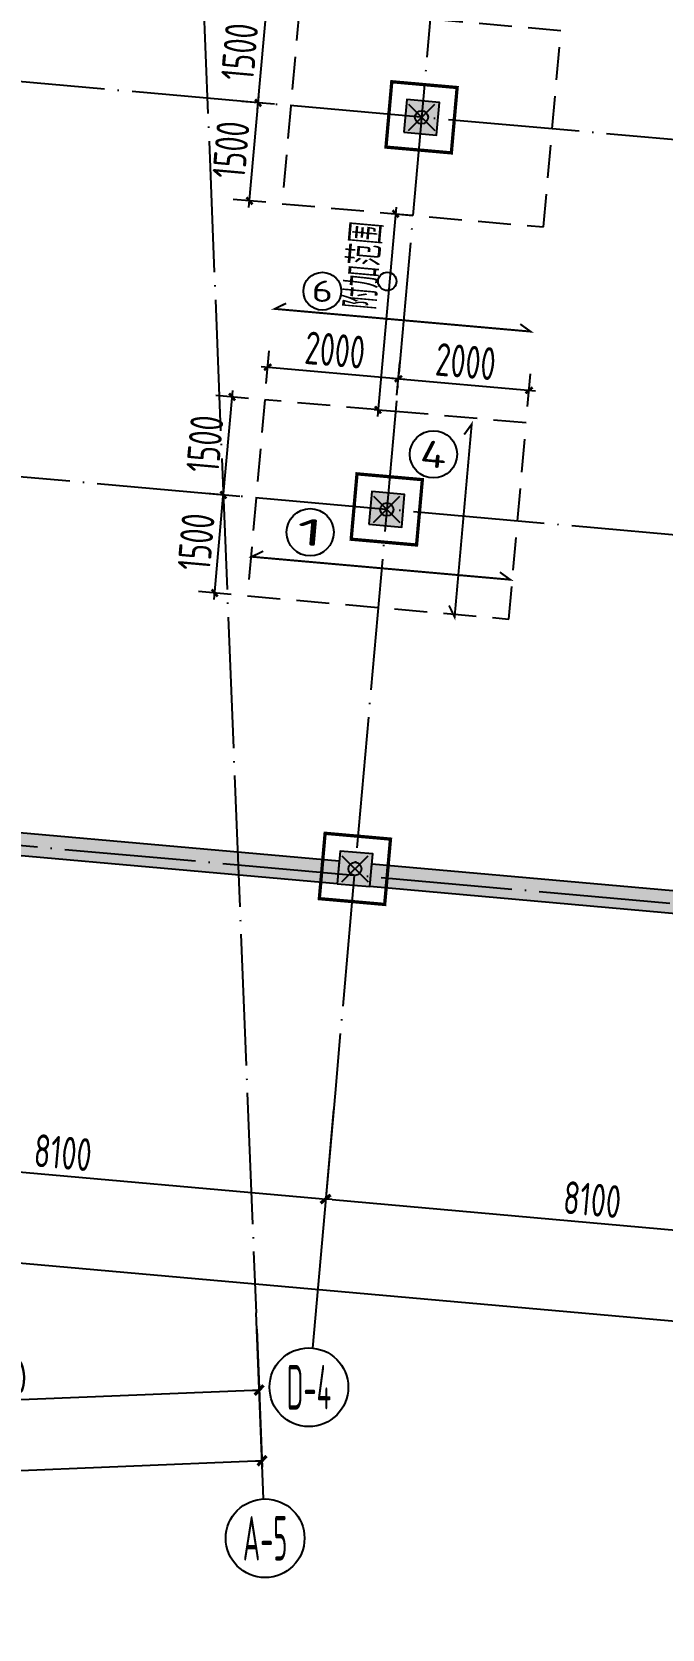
# Model space of a CAD drawing. Extents: x -57409 to 252654, y -8259 to 229119.
# Drawn here: x 60466 to 70070, y 24007 to 48350 of the extents above; entities that cross this region are included whole.
import ezdxf
from ezdxf.enums import TextEntityAlignment as Align

# ---------------------------------------------------------------- set-up
doc = ezdxf.new("R2010")
doc.units = 0
doc.header["$LTSCALE"] = 100
doc.header["$PDMODE"] = 35
doc.header["$PDSIZE"] = 200
doc.linetypes.add('DASHED', pattern=[0.75, 0.5, -0.25])
doc.linetypes.add('DOTE', pattern=[2.42, 2, -0.2, 0.02, -0.2])
doc.layers.get('0').update_dxf_attribs({"linetype": 'CONTINUOUS'})
doc.layers.get('Defpoints').update_dxf_attribs({"linetype": 'CONTINUOUS'})
for name, color, linetype in [('B-TEXT', 3, 'CONTINUOUS'), ('codim', 7, 'CONTINUOUS'), ('COLU', 7, 'CONTINUOUS'), ('CT', 2, 'CONTINUOUS'), ('dote', 253, 'DOTE'), ('h填实-柱墙', 254, 'CONTINUOUS'), ('WALL', 3, 'CONTINUOUS'), ('Z-AXIS', 3, 'CONTINUOUS'), ('Z-TEXT', 2, 'CONTINUOUS'), ('z柱下板带', 140, 'CONTINUOUS'), ('z柱下板带1', 60, 'CONTINUOUS'), ('板底钢筋', 24, 'CONTINUOUS')]:
    doc.layers.add(name, color=color, linetype=linetype)
doc.layers.add('重心计算', color=7, linetype='CONTINUOUS', plot=False)
doc.styles.add('_TCH_AXIS', font='tssdeng.shx', dxfattribs={"width": 0.7, "bigfont": 'tssdchn.shx'})
doc.styles.add('COMPLEX', font='tssdeng.shx', dxfattribs={"width": 0.7, "bigfont": 'tssdchn.shx'})
doc.styles.add('Jgcad-DIM', font='tssdeng.shx', dxfattribs={"width": 0.7, "bigfont": 'tssdchn.shx'})
doc.styles.add('TSSD_Dimension', font='tssdeng.shx', dxfattribs={"width": 0.7})
doc.dimstyles.new('TSSD_100_100$0', dxfattribs={"dimtxt": 300, "dimasz": 100, "dimexe": 100, "dimexo": 250, "dimgap": 100, "dimtad": 1, "dimdec": 0, "dimzin": 0, "dimdsep": 46, "dimtxsty": 'TSSD_Dimension', "dimblk": '_tsdbk', "dimblk1": '_tsdbk', "dimblk2": '_tsdbk', "dimsah": 1, "dimcen": 0, "dimdle": 100, "dimclrt": 7, "dimadec": 0, "dimazin": 0, "dimtfac": 1, "dimtdec": 0, "dimtix": 1, "dimtmove": 2, "dimatfit": 3, "dimldrblk": '_tsdbk', "dimfxl": 1, "dimtolj": 1, "dimtzin": 0, "dimarcsym": 0})

# ---------------------------------------------------------------- blocks, each defined once
blk = doc.blocks.new('_tsdbk')
blk.add_line((-1, 0), (0, 0))
at = {"const_width": 0.5}
blk.add_lwpolyline([(-0.7, -0.7), (0.7, 0.7)], dxfattribs=at)
blk = doc.blocks.new('*D14')
at = {"layer": 'Defpoints', "color": 0}
for p in [(48949, 33607), (214449, 18928), (214184, 15937)]:
    blk.add_point(p, dxfattribs=at)
at = {"layer": 'Z-AXIS', "color": 0, "lineweight": -2}
for p, q in [((48927, 33358), (48675, 30516)), ((48783, 30606), (214084, 15946)), ((214427, 18679), (214175, 15837))]:
    blk.add_line(p, q, dxfattribs=at)
at = {"layer": 'Z-AXIS', "color": 0, "lineweight": -2, "xscale": 100, "yscale": 100, "zscale": 100}
for p, rotation in [((48684, 30615), 174.9316457825303), ((214184, 15937), 354.9316457825303)]:
    blk.add_blockref('_tsdbk', p, dxfattribs=dict(at, rotation=rotation))
at = {"layer": 'Z-AXIS', "color": 7, "insert": (131465, 23625), "char_height": 500, "attachment_point": 5, "rotation": 354.9316, "style": 'TSSD_Dimension'}
blk.add_mtext('\\A1;166150', dxfattribs=at)
blk = doc.blocks.new('*D15')
at = {"layer": 'Defpoints', "color": 0}
for p in [(65086, 32176), (73154, 31460), (73011, 29846)]:
    blk.add_point(p, dxfattribs=at)
at = {"layer": 'Z-AXIS', "color": 0, "lineweight": -2}
for p, q in [((65063, 31927), (64934, 30462)), ((73132, 31211), (73002, 29746)), ((65042, 30552), (72911, 29854))]:
    blk.add_line(p, q, dxfattribs=at)
at = {"layer": 'Z-AXIS', "color": 0, "lineweight": -2, "xscale": 100, "yscale": 100, "zscale": 100}
for p, rotation in [((64942, 30561), 174.9316457825303), ((73011, 29846), 354.9316457825303)]:
    blk.add_blockref('_tsdbk', p, dxfattribs=dict(at, rotation=rotation))
at = {"layer": 'Z-AXIS', "color": 7, "insert": (69007, 30552), "char_height": 500, "attachment_point": 5, "rotation": 354.9316, "style": 'TSSD_Dimension'}
blk.add_mtext('\\A1;8100', dxfattribs=at)
blk = doc.blocks.new('*D18')
at = {"layer": 'Defpoints', "color": 0}
for p in [(57017, 32891), (65086, 32176), (64942, 30561)]:
    blk.add_point(p, dxfattribs=at)
at = {"layer": 'Z-AXIS', "color": 0, "lineweight": -2}
for p, q in [((56995, 32642), (56865, 31177)), ((65063, 31927), (64934, 30462)), ((56974, 31268), (64843, 30570))]:
    blk.add_line(p, q, dxfattribs=at)
at = {"layer": 'Z-AXIS', "color": 0, "lineweight": -2, "xscale": 100, "yscale": 100, "zscale": 100}
for p, rotation in [((56874, 31277), 174.9316457825303), ((64942, 30561), 354.9316457825303)]:
    blk.add_blockref('_tsdbk', p, dxfattribs=dict(at, rotation=rotation))
at = {"layer": 'Z-AXIS', "color": 7, "insert": (60939, 31268), "char_height": 500, "attachment_point": 5, "rotation": 354.9316, "style": 'TSSD_Dimension'}
blk.add_mtext('\\A1;8100', dxfattribs=at)
blk = doc.blocks.new('_AXISO')
blk.add_circle((0, 0), 0.5)
at = {"layer": 'B-TEXT', "style": 'COMPLEX', "width": 1.450893}
blk.add_attdef('A', text='', height=0.56, dxfattribs=at).set_placement((0.249375, -0.28), (0.749375, -0.28), align=Align.FIT)
blk = doc.blocks.new('*D117')
at = {"layer": 'Defpoints', "color": 0}
for p in [(63882, 28825), (55889, 28504), (63929, 27650)]:
    blk.add_point(p, dxfattribs=at)
at = {"layer": 'Z-AXIS', "color": 0, "lineweight": -2}
for p, q in [((63892, 28576), (63933, 27550)), ((55899, 28255), (55940, 27229)), ((56036, 27333), (63830, 27646))]:
    blk.add_line(p, q, dxfattribs=at)
at = {"layer": 'Z-AXIS', "color": 0, "lineweight": -2, "xscale": 100, "yscale": 100, "zscale": 100}
for p, rotation in [((63929, 27650), 2.298772996998719), ((55936, 27329), 182.2987729969987)]:
    blk.add_blockref('_tsdbk', p, dxfattribs=dict(at, rotation=rotation))
at = {"layer": 'Z-AXIS', "color": 7, "insert": (59919, 27839), "char_height": 500, "attachment_point": 5, "rotation": 2.2988, "style": 'TSSD_Dimension'}
blk.add_mtext('\\A1;8000', dxfattribs=at)
blk = doc.blocks.new('*D118')
at = {"layer": 'Defpoints', "color": 0}
for p in [(63882, 28825), (39152, 27833), (63973, 26573)]:
    blk.add_point(p, dxfattribs=at)
at = {"layer": 'Z-AXIS', "color": 0, "lineweight": -2}
for p, q in [((63892, 28576), (63977, 26473)), ((39162, 27583), (39247, 25480)), ((39343, 25584), (63873, 26569))]:
    blk.add_line(p, q, dxfattribs=at)
at = {"layer": 'Z-AXIS', "color": 0, "lineweight": -2, "xscale": 100, "yscale": 100, "zscale": 100}
for p, rotation in [((63973, 26573), 2.298772996998719), ((39243, 25580), 182.2987729969987)]:
    blk.add_blockref('_tsdbk', p, dxfattribs=dict(at, rotation=rotation))
at = {"layer": 'Z-AXIS', "color": 7, "insert": (51594, 26426), "char_height": 500, "attachment_point": 5, "rotation": 2.2988, "style": 'TSSD_Dimension'}
blk.add_mtext('\\A1;24750', dxfattribs=at)
blk = doc.blocks.new('_ArchTick')
at = {"color": 0, "linetype": 'ByBlock', "const_width": 0.4}
blk.add_lwpolyline([(-0.5, -0.5), (0.5, 0.5)], dxfattribs=at)
blk = doc.blocks.new('*D1585')
at = {"layer": 'codim', "color": 7, "lineweight": -2}
for p, q in [((64163, 47247), (63665, 47292)), ((64031, 45753), (63533, 45797))]:
    blk.add_line(p, q, dxfattribs=at)
at = {"layer": 'codim', "color": 0, "lineweight": -2}
blk.add_line((63773, 45676), (63923, 47369), dxfattribs=at)
at = {"layer": 'Defpoints', "color": 0}
for p in [(63914, 47269), (64412, 47225), (64280, 45731)]:
    blk.add_point(p, dxfattribs=at)
at = {"layer": 'codim', "color": 0, "lineweight": -2, "xscale": 100, "yscale": 100, "zscale": 100}
for p, rotation in [((63914, 47269), 84.93164578921419), ((63782, 45775), 264.9316457892142)]:
    blk.add_blockref('_ArchTick', p, dxfattribs=dict(at, rotation=rotation))
at = {"layer": 'codim', "color": 1, "insert": (63500, 46553), "char_height": 500, "attachment_point": 5, "rotation": 84.9316, "style": 'Jgcad-DIM'}
blk.add_mtext('\\A1;1500', dxfattribs=at)
blk = doc.blocks.new('*D1586')
at = {"layer": 'codim', "color": 7, "lineweight": -2}
for p, q in [((64296, 48742), (63798, 48786)), ((64163, 47247), (63665, 47292))]:
    blk.add_line(p, q, dxfattribs=at)
at = {"layer": 'codim', "color": 0, "lineweight": -2}
blk.add_line((63906, 47170), (64056, 48863), dxfattribs=at)
at = {"layer": 'Defpoints', "color": 0}
for p in [(64047, 48764), (64545, 48719), (64412, 47225)]:
    blk.add_point(p, dxfattribs=at)
at = {"layer": 'codim', "color": 0, "lineweight": -2, "xscale": 100, "yscale": 100, "zscale": 100}
for p, rotation in [((64047, 48764), 84.93164578921419), ((63914, 47269), 264.9316457892142)]:
    blk.add_blockref('_ArchTick', p, dxfattribs=dict(at, rotation=rotation))
at = {"layer": 'codim', "color": 1, "insert": (63632, 48047), "char_height": 500, "attachment_point": 5, "rotation": 84.9316, "style": 'Jgcad-DIM'}
blk.add_mtext('\\A1;1500', dxfattribs=at)
blk = doc.blocks.new('*D1495')
at = {"layer": 'codim', "color": 0, "lineweight": -2}
blk.add_line((63243, 39699), (63393, 41393), dxfattribs=at)
at = {"layer": 'codim', "color": 7, "lineweight": -2}
for p, q in [((63633, 41271), (63135, 41315)), ((63501, 39777), (63003, 39821))]:
    blk.add_line(p, q, dxfattribs=at)
at = {"layer": 'Defpoints', "color": 0}
for p in [(63384, 41293), (63882, 41249), (63750, 39755)]:
    blk.add_point(p, dxfattribs=at)
at = {"layer": 'codim', "color": 0, "lineweight": -2, "xscale": 100, "yscale": 100, "zscale": 100}
for p, rotation in [((63384, 41293), 84.93164578921422), ((63252, 39799), 264.9316457892142)]:
    blk.add_blockref('_ArchTick', p, dxfattribs=dict(at, rotation=rotation))
at = {"layer": 'codim', "color": 1, "insert": (62969, 40577), "char_height": 500, "attachment_point": 5, "rotation": 84.9316, "style": 'Jgcad-DIM'}
blk.add_mtext('\\A1;1500', dxfattribs=at)
blk = doc.blocks.new('*D1496')
at = {"layer": 'codim', "color": 0, "lineweight": -2}
blk.add_line((63376, 41193), (63526, 42887), dxfattribs=at)
at = {"layer": 'codim', "color": 7, "lineweight": -2}
for p, q in [((63766, 42765), (63268, 42809)), ((63633, 41271), (63135, 41315))]:
    blk.add_line(p, q, dxfattribs=at)
at = {"layer": 'Defpoints', "color": 0}
for p in [(63517, 42787), (64015, 42743), (63882, 41249)]:
    blk.add_point(p, dxfattribs=at)
at = {"layer": 'codim', "color": 0, "lineweight": -2, "xscale": 100, "yscale": 100, "zscale": 100}
for p, rotation in [((63517, 42787), 84.93164578921422), ((63384, 41293), 264.9316457892142)]:
    blk.add_blockref('_ArchTick', p, dxfattribs=dict(at, rotation=rotation))
at = {"layer": 'codim', "color": 1, "insert": (63102, 42071), "char_height": 500, "attachment_point": 5, "rotation": 84.9316, "style": 'Jgcad-DIM'}
blk.add_mtext('\\A1;1500', dxfattribs=at)
blk = doc.blocks.new('*D1497')
at = {"layer": 'codim', "color": 7, "lineweight": -2}
for p, q in [((64037, 42992), (64081, 43490)), ((66029, 42815), (66073, 43313))]:
    blk.add_line(p, q, dxfattribs=at)
at = {"layer": 'codim', "color": 0, "lineweight": -2}
blk.add_line((63959, 43250), (66151, 43055), dxfattribs=at)
at = {"layer": 'Defpoints', "color": 0}
for p in [(66051, 43064), (64015, 42743), (66007, 42566)]:
    blk.add_point(p, dxfattribs=at)
at = {"layer": 'codim', "color": 0, "lineweight": -2, "xscale": 100, "yscale": 100, "zscale": 100}
for p, rotation in [((64059, 43241), 174.9316457875897), ((66051, 43064), 354.9316457875897)]:
    blk.add_blockref('_ArchTick', p, dxfattribs=dict(at, rotation=rotation))
at = {"layer": 'codim', "color": 1, "insert": (65086, 43501), "char_height": 500, "attachment_point": 5, "rotation": 354.9316, "style": 'Jgcad-DIM'}
blk.add_mtext('\\A1;2000', dxfattribs=at)
blk = doc.blocks.new('*D1498')
at = {"layer": 'codim', "color": 7, "lineweight": -2}
for p, q in [((66029, 42815), (66073, 43313)), ((68021, 42639), (68066, 43137))]:
    blk.add_line(p, q, dxfattribs=at)
at = {"layer": 'codim', "color": 0, "lineweight": -2}
blk.add_line((65952, 43073), (68143, 42879), dxfattribs=at)
at = {"layer": 'Defpoints', "color": 0}
for p in [(68043, 42888), (66007, 42566), (67999, 42390)]:
    blk.add_point(p, dxfattribs=at)
at = {"layer": 'codim', "color": 0, "lineweight": -2, "xscale": 100, "yscale": 100, "zscale": 100}
for p, rotation in [((66051, 43064), 174.9316457875897), ((68043, 42888), 354.9316457875897)]:
    blk.add_blockref('_ArchTick', p, dxfattribs=dict(at, rotation=rotation))
at = {"layer": 'codim', "color": 1, "insert": (67078, 43325), "char_height": 500, "attachment_point": 5, "rotation": 354.9316, "style": 'Jgcad-DIM'}
blk.add_mtext('\\A1;2000', dxfattribs=at)
blk = doc.blocks.new('*D2899')
at = {"layer": 'codim', "color": 0, "lineweight": -2}
blk.add_line((66017, 45678), (65732, 42490), dxfattribs=at)
at = {"layer": 'codim', "color": 7, "lineweight": -2}
for p, q in [((65946, 45583), (66257, 45556)), ((65681, 42595), (65990, 42568))]:
    blk.add_line(p, q, dxfattribs=at)
at = {"layer": 'Defpoints', "color": 0}
for p in [(65697, 45606), (65432, 42617), (65741, 42590)]:
    blk.add_point(p, dxfattribs=at)
at = {"layer": 'codim', "color": 0, "lineweight": -2, "xscale": 100, "yscale": 100, "zscale": 100}
for p, rotation in [((66008, 45578), 84.8999999995674), ((65741, 42590), 264.8999999995674)]:
    blk.add_blockref('_ArchTick', p, dxfattribs=dict(at, rotation=rotation))
at = {"layer": 'codim', "color": 1, "insert": (65524, 44789), "char_height": 500, "attachment_point": 5, "rotation": 84.9, "style": 'Jgcad-DIM'}
blk.add_mtext('\\A1;\\A1;\\A1;\\A1;附加范围', dxfattribs=at)

msp = doc.modelspace()

# ---------------------------------------------------------------- hatches: boundary and pattern name
at = {"layer": 'h填实-柱墙'}
for points in [[(66133.5, 46821.7), (66631.6, 46777.5), (66675.7, 47275.5), (66177.7, 47319.7)], [(65603.5, 40845.1), (66101.5, 40801), (66145.7, 41299), (65647.6, 41343.2)], [(57578.2, 36386.7), (65148.5, 35715.3), (65117.6, 35366.6), (57547.3, 36038.1)], [(65117.6, 35366.6), (65615.6, 35322.5), (65659.8, 35820.5), (65161.7, 35864.7)], [(65646.5, 35671.1), (73216.8, 34999.7), (73185.9, 34651), (65615.6, 35322.5)]]:
    msp.add_hatch(color=256, dxfattribs=at).paths.add_polyline_path(points)

# ---------------------------------------------------------------- linework, layer by layer
at = {"layer": 'codim'}
msp.add_circle((65882.3, 44547.4), 140.1, dxfattribs=at)
at = {"layer": 'COLU'}
for points in [[(66133.5, 46821.7), (66631.6, 46777.5), (66675.7, 47275.5), (66177.7, 47319.7)], [(65603.5, 40845.1), (66101.5, 40801), (66145.7, 41299), (65647.6, 41343.2)], [(65117.6, 35366.6), (65615.6, 35322.5), (65659.8, 35820.5), (65161.7, 35864.7)]]:
    msp.add_lwpolyline(points, close=True, dxfattribs=at)
at = {"layer": 'CT', "const_width": 50}
for points in [[(65862.4, 46594.7), (66858.5, 46506.4), (66946.8, 47502.5), (65950.8, 47590.8)], [(65332.3, 40618.2), (66328.4, 40529.9), (66416.8, 41525.9), (65420.7, 41614.3)], [(64846.5, 35139.7), (65842.5, 35051.4), (65930.9, 36047.4), (64934.8, 36135.8)]]:
    msp.add_lwpolyline(points, close=True, dxfattribs=at)
at = {"layer": 'dote', "ltscale": 10}
for p, q in [((61709.3, 82957.2), (63882.2, 28825.4)), ((68586.7, 71652), (65085.5, 32175.5)), ((218258.6, 33580.5), (58336.3, 47764.2)), ((217728.5, 27604), (44456.4, 42971.7)), ((217233.8, 22025.9), (51531.5, 36722.2))]:
    msp.add_line(p, q, dxfattribs=at)
at = {"layer": 'WALL'}
for points in [[(57578.2, 36386.7), (65148.5, 35715.3), (65117.6, 35366.6), (57547.3, 36038.1)], [(65646.5, 35671.1), (73216.8, 34999.7), (73185.9, 34651), (65615.6, 35322.5)]]:
    msp.add_lwpolyline(points, close=True, dxfattribs=at)
at = {"layer": 'Z-AXIS'}
for p, q in [((65085.5, 32175.5), (64740.9, 28289.9)), ((63996.1, 25990), (63882.2, 28825.4))]:
    msp.add_line(p, q, dxfattribs=at)
at = {"layer": 'z柱下板带', "linetype": 'DASHED', "ltscale": 10}
msp.add_lwpolyline([(64279.9, 45731.2), (68264.3, 45377.8), (68529.3, 48366.1), (64545, 48719.4)], close=True, dxfattribs=at)
at = {"layer": 'z柱下板带1', "linetype": 'DASHED', "ltscale": 10}
msp.add_lwpolyline([(63749.9, 39754.6), (67734.2, 39401.2), (67999.3, 42389.5), (64014.9, 42742.9)], close=True, dxfattribs=at)
at = {"layer": '板底钢筋', "const_width": 30}
for points in [[(64340.9, 44213.8), (64166, 44128.9), (68066.3, 43783), (67909.1, 43897.3)], [(66823.2, 39607.1), (66908.1, 39432.2), (67168.7, 42370.6), (67054.4, 42213.4)], [(63991, 40435.6), (63816.1, 40350.8), (67756.1, 40001.3), (67598.9, 40115.7)]]:
    msp.add_lwpolyline(points, dxfattribs=at)
at = {"layer": '重心计算', "color": 5}
for p in [(66404.6, 47048.6), (66404.6, 47048.6), (65874.6, 41072.1), (65874.6, 41072.1), (65388.7, 35593.6), (65388.7, 35593.6)]:
    msp.add_point(p, dxfattribs=at)

# ---------------------------------------------------------------- block references
at = {"layer": 'Z-AXIS'}
ref = msp.add_blockref('_AXISO', (64687.9, 27692.3), dxfattribs=dict(at, xscale=1199.999999999998, yscale=1200, zscale=1200, rotation=359.9996457873818))
ref.add_attrib('A', 'D-4', dxfattribs={"color": 7, "height": 678.82, "rotation": 359.99965, "style": '_TCH_AXIS', "width": 0.419355}).set_placement((64348.5, 27352.9), (65027.3, 27352.8), align=Align.FIT)
ref = msp.add_blockref('_AXISO', (64020.1, 25390.4), dxfattribs=dict(at, xscale=1199.999999999998, yscale=1200, zscale=1200, rotation=359.9996457873818))
ref.add_attrib('A', 'A-5', dxfattribs={"color": 7, "height": 678.82, "rotation": 359.99965, "style": '_TCH_AXIS', "width": 0.419355}).set_placement((63680.7, 25051), (64359.5, 25051), align=Align.FIT)
at = {"layer": 'Z-TEXT'}
ref = msp.add_blockref('_AXISO', (64892.3, 44398.4), dxfattribs=dict(at, xscale=576.0000000000059, yscale=576, zscale=576, rotation=359.9996457873814))
ref.add_attrib('A', '6', dxfattribs={"layer": 'Z-AXIS', "color": 7, "height": 325.8, "rotation": 359.99965, "style": '_TCH_AXIS', "width": 2}).set_placement((64729.4, 44235.4), (65055.2, 44235.4), align=Align.FIT)
ref = msp.add_blockref('_AXISO', (66586.1, 41912.3), dxfattribs=dict(at, xscale=720.0000000000074, yscale=720.0000000000005, zscale=720, rotation=354.9312915747627))
ref.add_attrib('A', '4', dxfattribs={"layer": 'Z-AXIS', "color": 7, "height": 407.3, "rotation": 354.93129, "style": '_TCH_AXIS', "width": 1.733333}).set_placement((66365.3, 41727.4), (66771, 41691.5), align=Align.FIT)
ref = msp.add_blockref('_AXISO', (64706.8, 40723.9), dxfattribs=dict(at, xscale=720.0000000000074, yscale=720.0000000000005, zscale=720, rotation=354.9312915747627))
ref.add_attrib('A', '1', dxfattribs={"layer": 'Z-AXIS', "color": 7, "height": 407.3, "rotation": 354.93129, "style": '_TCH_AXIS', "width": 2.888889}).set_placement((64486, 40539), (64891.7, 40503), align=Align.FIT)

# ---------------------------------------------------------------- dimensions: what is measured, and where the dimension line sits
at = {"layer": 'codim'}
for base, p1, p2, angle, picture, middle in [((64046.9, 48763.6), (64412.5, 47225.3), (64545, 48719.4), 84.93165, '*D1586', (63632, 48047.5)), ((63914.4, 47269.5), (64279.9, 45731.2), (64412.5, 47225.3), 84.93165, '*D1585', (63499.5, 46553.3)), ((66051.3, 43064.2), (64014.9, 42742.9), (66007.1, 42566.2), 354.93165, '*D1497', (65086.1, 43501.2)), ((68043.4, 42887.6), (66007.1, 42566.2), (67999.3, 42389.5), 354.93165, '*D1498', (67078.3, 43324.5)), ((63516.9, 42787.1), (63882.4, 41248.8), (64014.9, 42742.9), 84.93165, '*D1496', (63102, 42070.9)), ((63384.3, 41292.9), (63749.9, 39754.6), (63882.4, 41248.8), 84.93165, '*D1495', (62969.5, 40576.8))]:
    dim = msp.add_linear_dim(base=base, p1=p1, p2=p2, angle=angle, dimstyle='TSSD_100_100$0', override={"dimtxt": 500, "dimexe": 250, "dimtxsty": 'Jgcad-DIM', "dimblk": 'ArchTick', "dimblk1": 'ArchTick', "dimblk2": 'ArchTick', "dimclre": 7, "dimclrt": 1, "dimadec": 3}, dxfattribs=at)
    dim.commit()
    dim.dimension.update_dxf_attribs({"geometry": picture, "text_midpoint": middle})
dim = msp.add_linear_dim(base=(65741.1, 42589.8), p1=(65696.9, 45605.7), p2=(65432.4, 42617.4), angle=84.9, text='\\A1;\\A1;\\A1;附加范围', dimstyle='TSSD_100_100$0', override={"dimtxt": 500, "dimexe": 250, "dimtxsty": 'Jgcad-DIM', "dimblk": 'ArchTick', "dimblk1": 'ArchTick', "dimblk2": 'ArchTick', "dimclre": 7, "dimclrt": 1, "dimadec": 3}, dxfattribs=at)
dim.commit()
dim.dimension.update_dxf_attribs({"geometry": '*D2899', "text_midpoint": (65524.1, 44788.8), "dimtype": 160})
at = {"layer": 'Z-AXIS'}
for base, p1, p2, angle, picture, middle in [((214183.9, 15936.9), (48948.9, 33606.7), (214449.2, 18928.3), 354.93165, '*D14', (131464.7, 23624.7)), ((64942.3, 30561.1), (57017.2, 32891.1), (65085.5, 32175.5), 354.93165, '*D18', (60939.1, 31267.6)), ((73010.7, 29845.6), (65085.5, 32175.5), (73153.9, 31460), 354.93165, '*D15', (69007.4, 30552)), ((63972.7, 26572.7), (39152.2, 27832.6), (63882.2, 28825.4), 2.29877, '*D118', (51593.6, 26426)), ((63929.5, 27649.5), (55888.7, 28504.5), (63882.2, 28825.4), 2.29877, '*D117', (59918.6, 27838.8))]:
    dim = msp.add_linear_dim(base=base, p1=p1, p2=p2, angle=angle, dimstyle='TSSD_100_100$0', override={"dimtxt": 500}, dxfattribs=at)
    dim.commit()
    dim.dimension.update_dxf_attribs({"geometry": picture, "text_midpoint": middle})

doc.saveas('drawing.dxf')
